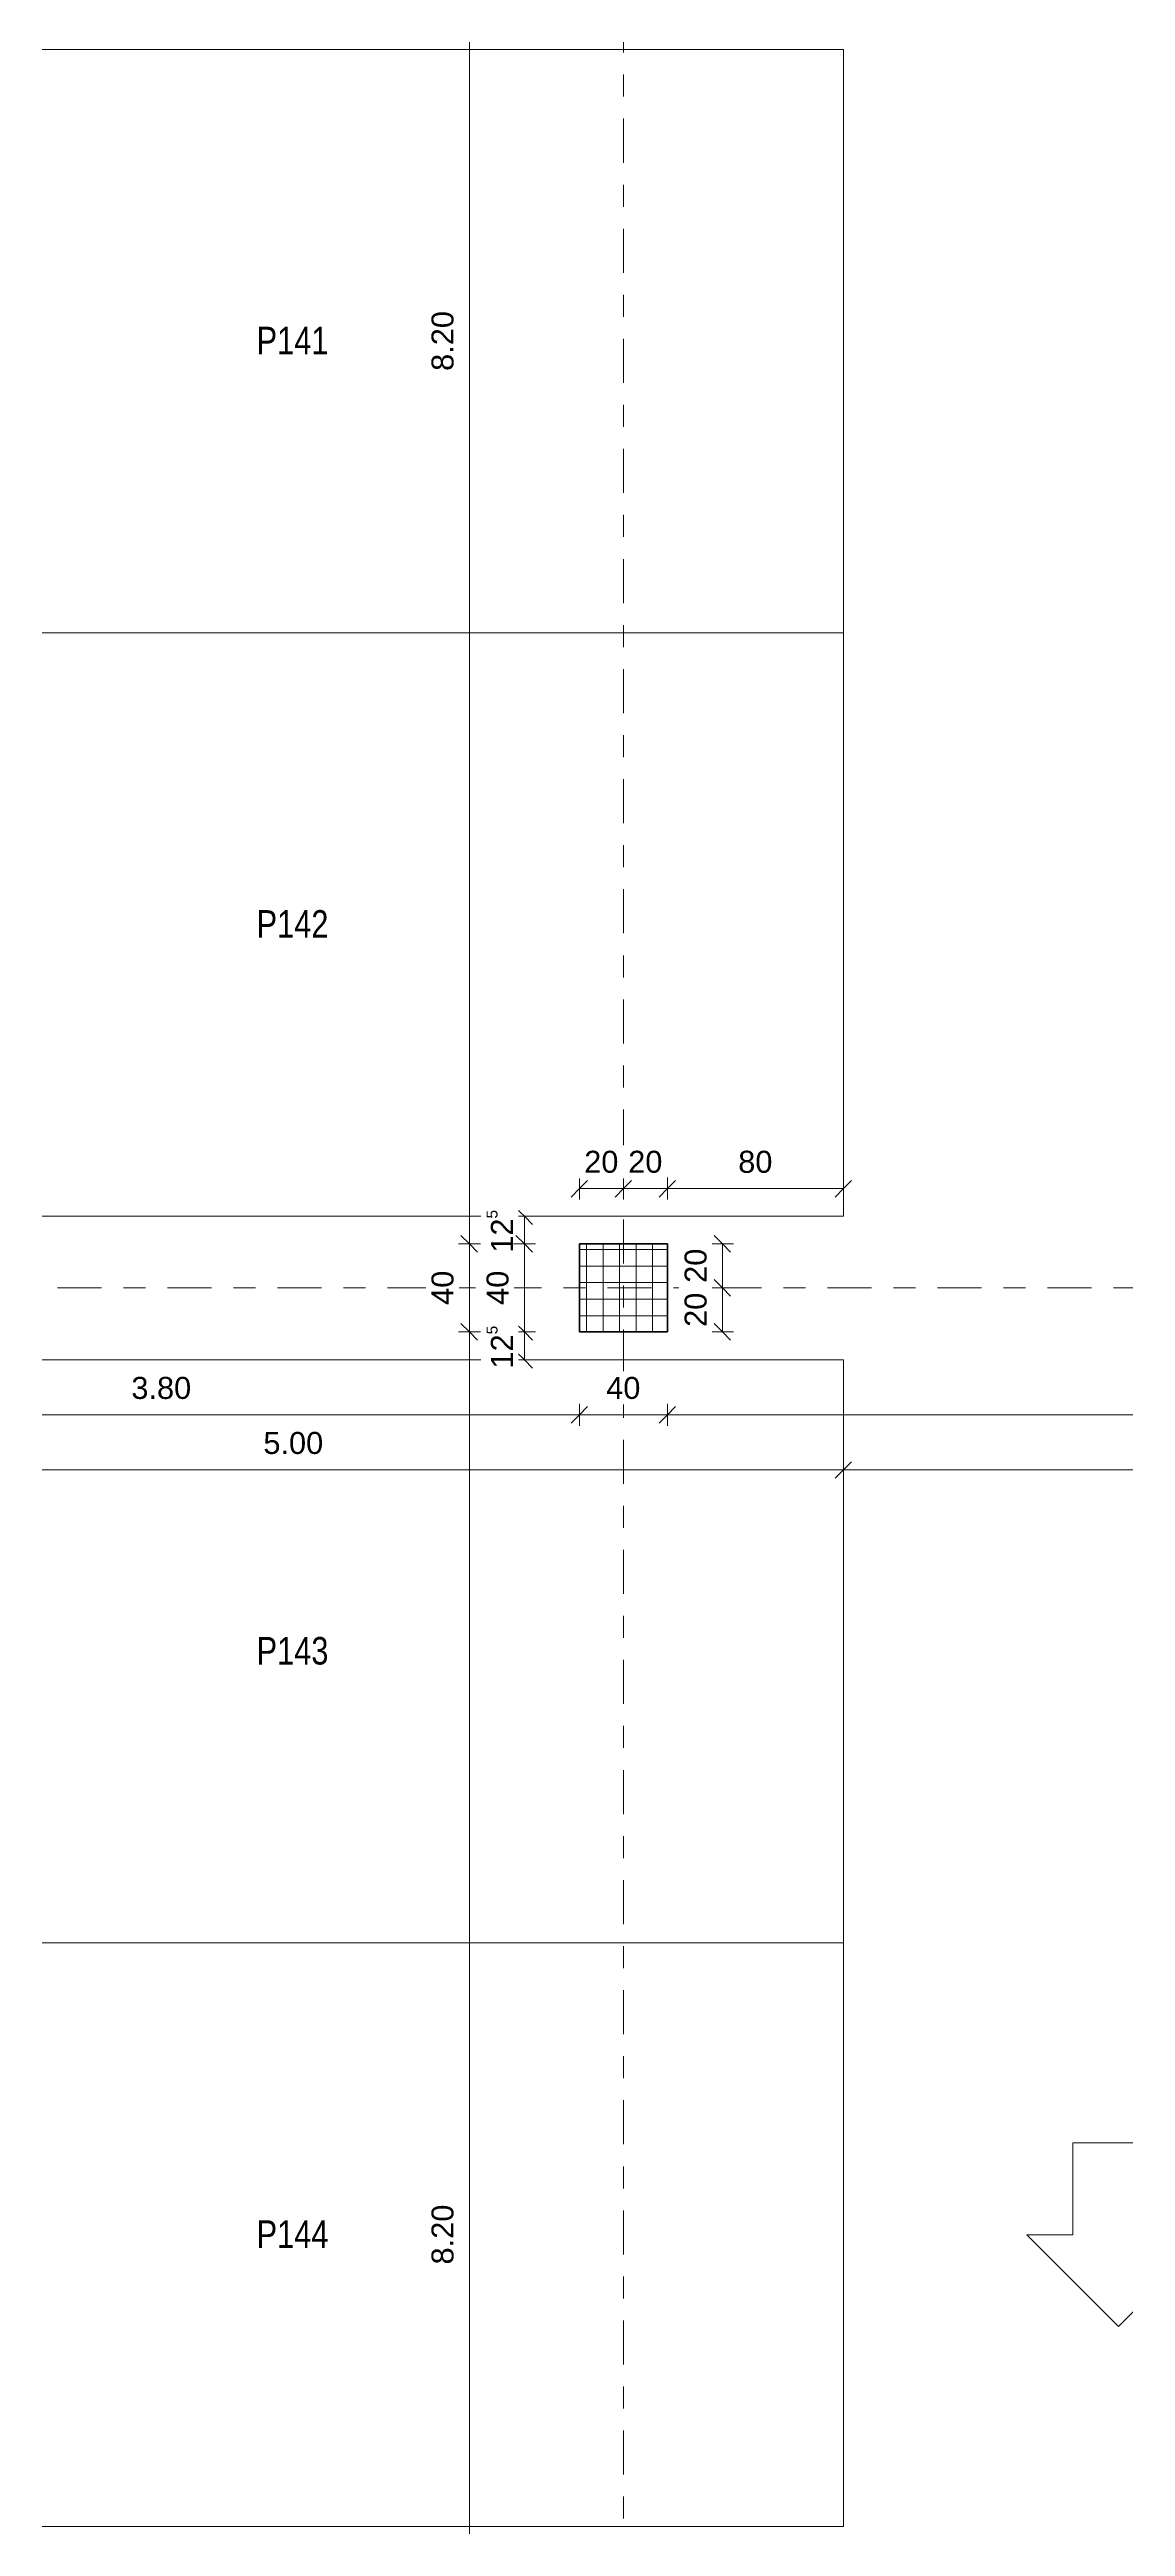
# Model space of a CAD drawing. Header units: metres. Extents: x -86 to 44, y -23 to 39.
# Drawn here: x -61.32 to -56.43, y 6.95 to 18.2 of the extents above; entities that cross this region are included whole.
import ezdxf

# ---------------------------------------------------------------- set-up
doc = ezdxf.new("R2010")
doc.units = ezdxf.units.M
doc.linetypes.add('_Rasterlinie_', pattern=[0.375, 0.2, -0.05, 0.075, -0.05])
for name, color, linetype, lineweight in [('A-____-____-DIMS', 7, 'Continuous', 5), ('A-____-____-DIMS-50', 7, 'Continuous', 5), ('A-DETL-GENF-OTLN', 7, 'Continuous', 9), ('C-PRKG-____-IDEN', 7, 'Continuous', 5), ('C-PRKG-____-OTLN', 7, 'Continuous', 9), ('S-COLS-____-MCUT', 7, 'Continuous', 35), ('S-COLS-____-OTLN', 7, 'Continuous', 9), ('S-GRID-____-OTLN', 7, 'Continuous', 5)]:
    doc.layers.add(name, color=color, linetype=linetype, lineweight=lineweight)
doc.styles.add('Arial_1', font='arial.ttf', dxfattribs={"height": 0.1})
doc.styles.add('Arial_3', font='arial.ttf', dxfattribs={"width": 0.8, "height": 0.125})
doc.dimstyles.new('SUB_Rohbau_fein_1', dxfattribs={"dimscale": 0.3048, "dimtxt": 0.102026, "dimasz": 0.246063, "dimexe": 0.164042, "dimexo": 0.0625, "dimgap": 0.123031, "dimtad": 1, "dimrnd": 0.005, "dimzin": 0, "dimdsep": 46, "dimtxsty": 'Arial_1', "dimblk1": 'OBLIQUE', "dimblk2": 'OBLIQUE', "dimsah": 1, "dimcen": 0.09, "dimazin": 0, "dimtfac": 1, "dimtdec": 4, "dimtix": 1, "dimtmove": 0, "dimatfit": 3, "dimfxl": 0.164042, "dimfxlon": 1, "dimtvp": 1, "dimtfill": 1, "dimtolj": 1, "dimtzin": 0, "dimarcsym": 2})
doc.dimstyles.new('SUB_Rohbau_fein_6', dxfattribs={"dimscale": 0.3048, "dimtxt": 0.102026, "dimasz": 0.246063, "dimexe": 0.164042, "dimexo": 0.0625, "dimgap": 0.123031, "dimtad": 1, "dimdec": 1, "dimlfac": 100, "dimrnd": 0.5, "dimdsep": 46, "dimtxsty": 'Arial_1', "dimblk1": 'OBLIQUE', "dimblk2": 'OBLIQUE', "dimsah": 1, "dimcen": 0.09, "dimazin": 0, "dimtfac": 1, "dimtdec": 4, "dimtix": 1, "dimtmove": 0, "dimatfit": 3, "dimfxl": 0.164042, "dimfxlon": 1, "dimtvp": 1, "dimtfill": 1, "dimtolj": 1, "dimtzin": 0, "dimarcsym": 2})
doc.dimstyles.new('SUB_Rohbau_fein_7', dxfattribs={"dimscale": 0.3048, "dimtxt": 0.102026, "dimasz": 0.246063, "dimexe": 0.164042, "dimexo": 0.0625, "dimgap": 0.123031, "dimtad": 1, "dimrnd": 0.005, "dimzin": 0, "dimdsep": 46, "dimtxsty": 'Arial_1', "dimblk1": 'OBLIQUE', "dimblk2": 'OBLIQUE', "dimsah": 1, "dimcen": 0.09, "dimazin": 0, "dimtfac": 1, "dimtdec": 4, "dimtix": 1, "dimtmove": 0, "dimatfit": 3, "dimfxl": 0.164042, "dimfxlon": 1, "dimtvp": 1, "dimtfill": 1, "dimtolj": 1, "dimtzin": 0, "dimarcsym": 2})
doc.dimstyles.new('SUB_Rohbau_fein_8', dxfattribs={"dimscale": 0.3048, "dimtxt": 0.102026, "dimasz": 0.246063, "dimexe": 0.164042, "dimexo": 0.0625, "dimgap": 0.123031, "dimtad": 1, "dimdec": 1, "dimlfac": 100, "dimrnd": 0.5, "dimdsep": 46, "dimtxsty": 'Arial_1', "dimblk1": 'OBLIQUE', "dimblk2": 'OBLIQUE', "dimsah": 1, "dimcen": 0.09, "dimazin": 0, "dimtfac": 1, "dimtdec": 4, "dimtix": 1, "dimtmove": 0, "dimatfit": 3, "dimfxl": 0.164042, "dimfxlon": 1, "dimtvp": 1, "dimtfill": 1, "dimtolj": 1, "dimtzin": 0, "dimarcsym": 2})

# ---------------------------------------------------------------- blocks, each defined once
blk = doc.blocks.new('PP_Parkplatz - 2650 x 5000-V33--01_UG_OK_FFB_AF')
at = {"layer": 'C-PRKG-____-OTLN', "color": 253, "true_color": 0x999999}
for p, q in [((-57.708, 18.201), (-62.708, 18.201)), ((-62.708, 18.2), (-57.708, 18.2)), ((-62.708, 15.551), (-62.708, 18.2)), ((-62.708, 15.551), (-62.708, 18.2)), ((-62.708, 18.2), (-57.708, 18.2)), ((-57.708, 15.551), (-57.708, 18.201)), ((-57.708, 18.201), (-57.708, 18.2)), ((-57.708, 15.551), (-57.708, 18.2)), ((-57.708, 18.2), (-57.708, 15.551)), ((-62.708, 15.551), (-57.708, 15.551)), ((-62.708, 15.551), (-57.708, 15.551)), ((-57.708, 15.551), (-62.708, 15.551)), ((-57.708, 15.551), (-57.708, 15.551))]:
    blk.add_line(p, q, dxfattribs=at)
blk = doc.blocks.new('PP_Parkplatz - 2650 x 5000-V34--01_UG_OK_FFB_AF')
at = {"layer": 'C-PRKG-____-OTLN', "color": 253, "true_color": 0x999999}
for p, q in [((-62.708, 15.551), (-57.708, 15.551)), ((-62.708, 12.902), (-62.708, 15.551)), ((-57.708, 15.551), (-62.708, 15.551)), ((-62.708, 12.902), (-62.708, 15.551)), ((-62.708, 15.551), (-57.708, 15.551)), ((-57.708, 12.902), (-57.708, 15.551)), ((-57.708, 12.902), (-57.708, 15.551)), ((-57.708, 15.551), (-57.708, 12.902)), ((-57.708, 15.551), (-57.708, 15.551)), ((-62.708, 12.902), (-57.708, 12.902)), ((-62.708, 12.902), (-57.708, 12.902)), ((-57.708, 12.902), (-62.708, 12.902)), ((-57.708, 12.902), (-57.708, 12.902))]:
    blk.add_line(p, q, dxfattribs=at)
blk = doc.blocks.new('PP_Parkplatz - 2650 x 5000-V26--01_UG_OK_FFB_AF')
at = {"layer": 'C-PRKG-____-OTLN', "color": 253, "true_color": 0x999999}
for p, q in [((-62.708, 12.25), (-67.708, 12.25)), ((-67.708, 12.25), (-67.708, 9.601)), ((-67.708, 12.25), (-67.708, 12.25)), ((-62.708, 9.601), (-62.708, 12.25)), ((-62.708, 12.25), (-62.708, 12.25)), ((-67.708, 9.601), (-62.708, 9.601)), ((-67.708, 9.601), (-67.708, 9.601)), ((-62.708, 9.601), (-62.708, 9.601))]:
    blk.add_line(p, q, dxfattribs=at)
blk = doc.blocks.new('PP_Parkplatz - 2650 x 5000-V35--01_UG_OK_FFB_AF')
at = {"layer": 'C-PRKG-____-OTLN', "color": 253, "true_color": 0x999999}
for p, q in [((-57.708, 9.601), (-62.708, 9.601)), ((-62.708, 9.601), (-62.708, 6.951)), ((-62.708, 9.601), (-62.708, 9.601)), ((-57.708, 6.951), (-57.708, 9.601)), ((-57.708, 9.601), (-57.708, 9.601)), ((-62.708, 6.951), (-57.708, 6.951)), ((-62.708, 6.951), (-62.708, 6.951)), ((-57.708, 6.951), (-57.708, 6.951))]:
    blk.add_line(p, q, dxfattribs=at)
blk = doc.blocks.new('DE_Fahrtrichtung - DE_Fahrtrichtung-36192784--01_UG_OK_FFB_AF')
at = {"layer": 'A-DETL-GENF-OTLN'}
for p, q in [((1.325, -0.833), (0.908, -1.25)), ((1.325, -1.042), (1.325, -0.833)), ((1.742, -1.042), (1.325, -1.042)), ((1.742, -1.458), (1.742, -1.042)), ((0.908, -1.25), (1.325, -1.667)), ((1.325, -1.667), (1.325, -1.458)), ((1.325, -1.458), (1.742, -1.458)), ((1.742, -3.75), (1.325, -3.333)), ((1.325, -3.333), (1.325, -3.542)), ((1.325, -3.542), (0.908, -3.542)), ((0.908, -3.542), (0.908, -3.958)), ((1.325, -4.167), (1.742, -3.75)), ((0.908, -3.958), (1.325, -3.958)), ((1.325, -3.958), (1.325, -4.167))]:
    blk.add_line(p, q, dxfattribs=at)
blk = doc.blocks.new('DIMBLOCK887--01_UG_OK_FFB_AF')
at = {"layer": 'A-____-____-DIMS-50'}
for p, q in [((-59.158, 12.902), (-59.196, 12.939)), ((-59.158, 12.902), (-59.208, 12.902)), ((-59.158, 12.902), (-59.158, 12.777)), ((-59.158, 12.902), (-59.121, 12.864)), ((-59.158, 12.902), (-59.108, 12.902)), ((-59.158, 12.777), (-59.208, 12.777)), ((-59.158, 12.777), (-59.196, 12.814)), ((-59.158, 12.777), (-59.121, 12.739)), ((-59.158, 12.777), (-59.108, 12.777))]:
    blk.add_line(p, q, dxfattribs=at)
at = {"layer": 'A-____-____-DIMS-50', "color": 0, "insert": (-59.33, 12.736), "char_height": 0.1, "width": 0.24852, "attachment_point": 1, "rotation": 90, "line_spacing_factor": 0.941778, "style": 'Arial_1', "bg_fill": 3, "box_fill_scale": 1.25, "bg_fill_color": 256, "bg_fill_true_color": 13158600, "bg_fill_transparency": 0}
blk.add_mtext('12\\A2\\H0.5x;\\S5^  ;\\H2x;', dxfattribs=at)
blk = doc.blocks.new('_Oblique')
at = {"color": 0, "linetype": 'ByBlock', "lineweight": -2}
blk.add_line((-0.5, -0.5), (0.5, 0.5), dxfattribs=at)
blk = doc.blocks.new('DIMBLOCK888--01_UG_OK_FFB_AF')
at = {"layer": 'A-____-____-DIMS-50'}
for p, q in [((-59.158, 12.777), (-59.208, 12.777)), ((-59.158, 12.777), (-59.196, 12.814)), ((-59.158, 12.777), (-59.158, 12.377)), ((-59.158, 12.777), (-59.121, 12.739)), ((-59.158, 12.777), (-59.108, 12.777)), ((-59.158, 12.377), (-59.208, 12.377)), ((-59.158, 12.377), (-59.196, 12.414)), ((-59.158, 12.377), (-59.121, 12.339)), ((-59.158, 12.377), (-59.108, 12.377))]:
    blk.add_line(p, q, dxfattribs=at)
at = {"layer": 'A-____-____-DIMS-50', "color": 0, "insert": (-59.33, 12.499), "char_height": 0.1, "width": 0.18609, "attachment_point": 1, "rotation": 90, "line_spacing_factor": 0.941778, "style": 'Arial_1', "bg_fill": 3, "box_fill_scale": 1.25, "bg_fill_color": 256, "bg_fill_true_color": 13158600, "bg_fill_transparency": 0}
blk.add_mtext('40', dxfattribs=at)
blk = doc.blocks.new('DIMBLOCK889--01_UG_OK_FFB_AF')
at = {"layer": 'A-____-____-DIMS-50'}
for p, q in [((-59.158, 12.377), (-59.208, 12.377)), ((-59.158, 12.377), (-59.196, 12.414)), ((-59.158, 12.377), (-59.158, 12.25)), ((-59.158, 12.377), (-59.121, 12.339)), ((-59.158, 12.377), (-59.108, 12.377)), ((-59.158, 12.25), (-59.196, 12.287)), ((-59.158, 12.25), (-59.208, 12.25)), ((-59.158, 12.25), (-59.121, 12.212)), ((-59.158, 12.25), (-59.108, 12.25))]:
    blk.add_line(p, q, dxfattribs=at)
at = {"layer": 'A-____-____-DIMS-50', "color": 0, "insert": (-59.33, 12.21), "char_height": 0.1, "width": 0.24852, "attachment_point": 1, "rotation": 90, "line_spacing_factor": 0.941778, "style": 'Arial_1', "bg_fill": 3, "box_fill_scale": 1.25, "bg_fill_color": 256, "bg_fill_true_color": 13158600, "bg_fill_transparency": 0}
blk.add_mtext('12\\A2\\H0.5x;\\S5^  ;\\H2x;', dxfattribs=at)
blk = doc.blocks.new('DIMBLOCK890--01_UG_OK_FFB_AF')
at = {"layer": 'A-____-____-DIMS-50'}
for p, q in [((-58.908, 13.027), (-58.908, 13.077)), ((-58.908, 13.027), (-58.871, 13.064)), ((-58.708, 13.027), (-58.708, 13.077)), ((-58.708, 13.027), (-58.671, 13.064)), ((-58.908, 13.027), (-58.946, 12.989)), ((-58.908, 13.027), (-58.708, 13.027)), ((-58.908, 13.027), (-58.908, 12.977)), ((-58.708, 13.027), (-58.746, 12.989)), ((-58.708, 13.027), (-58.708, 12.977))]:
    blk.add_line(p, q, dxfattribs=at)
at = {"layer": 'A-____-____-DIMS-50', "color": 0, "insert": (-58.886, 13.199), "char_height": 0.1, "width": 0.18609, "attachment_point": 1, "line_spacing_factor": 0.941778, "style": 'Arial_1', "bg_fill": 3, "box_fill_scale": 1.25, "bg_fill_color": 256, "bg_fill_true_color": 13158600, "bg_fill_transparency": 0}
blk.add_mtext('20', dxfattribs=at)
blk = doc.blocks.new('DIMBLOCK891--01_UG_OK_FFB_AF')
at = {"layer": 'A-____-____-DIMS-50'}
for p, q in [((-58.708, 13.027), (-58.708, 13.077)), ((-58.708, 13.027), (-58.671, 13.064)), ((-58.508, 13.027), (-58.508, 13.077)), ((-58.508, 13.027), (-58.471, 13.064)), ((-58.708, 13.027), (-58.746, 12.989)), ((-58.708, 13.027), (-58.508, 13.027)), ((-58.708, 13.027), (-58.708, 12.977)), ((-58.508, 13.027), (-58.546, 12.989)), ((-58.508, 13.027), (-58.508, 12.977))]:
    blk.add_line(p, q, dxfattribs=at)
at = {"layer": 'A-____-____-DIMS-50', "color": 0, "insert": (-58.686, 13.199), "char_height": 0.1, "width": 0.18609, "attachment_point": 1, "line_spacing_factor": 0.941778, "style": 'Arial_1', "bg_fill": 3, "box_fill_scale": 1.25, "bg_fill_color": 256, "bg_fill_true_color": 13158600, "bg_fill_transparency": 0}
blk.add_mtext('20', dxfattribs=at)
blk = doc.blocks.new('DIMBLOCK892--01_UG_OK_FFB_AF')
at = {"layer": 'A-____-____-DIMS-50'}
for p, q in [((-58.508, 13.027), (-58.508, 13.077)), ((-58.508, 13.027), (-58.471, 13.064)), ((-57.708, 13.027), (-57.708, 13.077)), ((-57.708, 13.027), (-57.671, 13.064)), ((-58.508, 13.027), (-58.546, 12.989)), ((-58.508, 13.027), (-57.708, 13.027)), ((-58.508, 13.027), (-58.508, 12.977)), ((-57.708, 13.027), (-57.746, 12.989)), ((-57.708, 13.027), (-57.708, 12.977))]:
    blk.add_line(p, q, dxfattribs=at)
at = {"layer": 'A-____-____-DIMS-50', "color": 0, "insert": (-58.186, 13.199), "char_height": 0.1, "width": 0.18609, "attachment_point": 1, "line_spacing_factor": 0.941778, "style": 'Arial_1', "bg_fill": 3, "box_fill_scale": 1.25, "bg_fill_color": 256, "bg_fill_true_color": 13158600, "bg_fill_transparency": 0}
blk.add_mtext('80', dxfattribs=at)
blk = doc.blocks.new('DIMBLOCK959--01_UG_OK_FFB_AF')
at = {"layer": 'A-____-____-DIMS-50'}
for p, q in [((-59.408, 20.977), (-59.458, 20.977)), ((-59.408, 20.977), (-59.446, 21.014)), ((-59.408, 20.977), (-59.408, 12.777)), ((-59.408, 20.977), (-59.371, 20.939)), ((-59.408, 20.977), (-59.358, 20.977)), ((-59.408, 12.777), (-59.458, 12.777)), ((-59.408, 12.777), (-59.446, 12.814)), ((-59.408, 12.777), (-59.371, 12.739)), ((-59.408, 12.777), (-59.358, 12.777))]:
    blk.add_line(p, q, dxfattribs=at)
at = {"layer": 'A-____-____-DIMS-50', "color": 0, "insert": (-59.58, 16.741), "char_height": 0.1, "width": 0.32565, "attachment_point": 1, "rotation": 90, "line_spacing_factor": 0.941778, "style": 'Arial_1', "bg_fill": 3, "box_fill_scale": 1.25, "bg_fill_color": 256, "bg_fill_true_color": 13158600, "bg_fill_transparency": 0}
blk.add_mtext('8.20', dxfattribs=at)
blk = doc.blocks.new('DIMBLOCK960--01_UG_OK_FFB_AF')
at = {"layer": 'A-____-____-DIMS-50'}
for p, q in [((-59.408, 12.777), (-59.458, 12.777)), ((-59.408, 12.777), (-59.446, 12.814)), ((-59.408, 12.777), (-59.408, 12.377)), ((-59.408, 12.777), (-59.371, 12.739)), ((-59.408, 12.777), (-59.358, 12.777)), ((-59.408, 12.377), (-59.458, 12.377)), ((-59.408, 12.377), (-59.446, 12.414)), ((-59.408, 12.377), (-59.371, 12.339)), ((-59.408, 12.377), (-59.358, 12.377))]:
    blk.add_line(p, q, dxfattribs=at)
at = {"layer": 'A-____-____-DIMS-50', "color": 0, "insert": (-59.58, 12.499), "char_height": 0.1, "width": 0.18609, "attachment_point": 1, "rotation": 90, "line_spacing_factor": 0.941778, "style": 'Arial_1', "bg_fill": 3, "box_fill_scale": 1.25, "bg_fill_color": 256, "bg_fill_true_color": 13158600, "bg_fill_transparency": 0}
blk.add_mtext('40', dxfattribs=at)
blk = doc.blocks.new('DIMBLOCK961--01_UG_OK_FFB_AF')
at = {"layer": 'A-____-____-DIMS-50'}
for p, q in [((-59.408, 12.377), (-59.458, 12.377)), ((-59.408, 12.377), (-59.446, 12.414)), ((-59.408, 12.377), (-59.408, 4.177)), ((-59.408, 12.377), (-59.371, 12.339)), ((-59.408, 12.377), (-59.358, 12.377)), ((-59.408, 4.177), (-59.458, 4.177)), ((-59.408, 4.177), (-59.446, 4.214)), ((-59.408, 4.177), (-59.371, 4.139)), ((-59.408, 4.177), (-59.358, 4.177))]:
    blk.add_line(p, q, dxfattribs=at)
at = {"layer": 'A-____-____-DIMS-50', "color": 0, "insert": (-59.58, 8.141), "char_height": 0.1, "width": 0.32565, "attachment_point": 1, "rotation": 90, "line_spacing_factor": 0.941778, "style": 'Arial_1', "bg_fill": 3, "box_fill_scale": 1.25, "bg_fill_color": 256, "bg_fill_true_color": 13158600, "bg_fill_transparency": 0}
blk.add_mtext('8.20', dxfattribs=at)
blk = doc.blocks.new('DIMBLOCK1102--01_UG_OK_FFB_AF')
at = {"layer": 'A-____-____-DIMS-50'}
for p, q in [((-62.708, 12), (-62.708, 12.05)), ((-62.708, 12), (-62.671, 12.037)), ((-58.908, 12), (-58.908, 12.05)), ((-58.908, 12), (-58.871, 12.037)), ((-62.708, 12), (-62.746, 11.962)), ((-62.708, 12), (-58.908, 12)), ((-62.708, 12), (-62.708, 11.95)), ((-58.908, 12), (-58.946, 11.962)), ((-58.908, 12), (-58.908, 11.95))]:
    blk.add_line(p, q, dxfattribs=at)
at = {"layer": 'A-____-____-DIMS-50', "color": 0, "insert": (-60.944, 12.172), "char_height": 0.1, "width": 0.32565, "attachment_point": 1, "line_spacing_factor": 0.941778, "style": 'Arial_1', "bg_fill": 3, "box_fill_scale": 1.25, "bg_fill_color": 256, "bg_fill_true_color": 13158600, "bg_fill_transparency": 0}
blk.add_mtext('3.80', dxfattribs=at)
blk = doc.blocks.new('DIMBLOCK1103--01_UG_OK_FFB_AF')
at = {"layer": 'A-____-____-DIMS-50'}
for p, q in [((-58.908, 12), (-58.908, 12.05)), ((-58.908, 12), (-58.871, 12.037)), ((-58.508, 12), (-58.508, 12.05)), ((-58.508, 12), (-58.471, 12.037)), ((-58.908, 12), (-58.946, 11.962)), ((-58.908, 12), (-58.508, 12)), ((-58.908, 12), (-58.908, 11.95)), ((-58.508, 12), (-58.546, 11.962)), ((-58.508, 12), (-58.508, 11.95))]:
    blk.add_line(p, q, dxfattribs=at)
at = {"layer": 'A-____-____-DIMS-50', "color": 0, "insert": (-58.786, 12.172), "char_height": 0.1, "width": 0.18609, "attachment_point": 1, "line_spacing_factor": 0.941778, "style": 'Arial_1', "bg_fill": 3, "box_fill_scale": 1.25, "bg_fill_color": 256, "bg_fill_true_color": 13158600, "bg_fill_transparency": 0}
blk.add_mtext('40', dxfattribs=at)
blk = doc.blocks.new('DIMBLOCK1104--01_UG_OK_FFB_AF')
at = {"layer": 'A-____-____-DIMS-50'}
for p, q in [((-58.508, 12), (-58.508, 12.05)), ((-58.508, 12), (-58.471, 12.037)), ((-51.908, 12), (-51.908, 12.05)), ((-51.908, 12), (-51.871, 12.037)), ((-58.508, 12), (-58.546, 11.962)), ((-58.508, 12), (-51.908, 12)), ((-58.508, 12), (-58.508, 11.95)), ((-51.908, 12), (-51.946, 11.962)), ((-51.908, 12), (-51.908, 11.95))]:
    blk.add_line(p, q, dxfattribs=at)
at = {"layer": 'A-____-____-DIMS-50', "color": 0, "insert": (-55.344, 12.172), "char_height": 0.1, "width": 0.32565, "attachment_point": 1, "line_spacing_factor": 0.941778, "style": 'Arial_1', "bg_fill": 3, "box_fill_scale": 1.25, "bg_fill_color": 256, "bg_fill_true_color": 13158600, "bg_fill_transparency": 0}
blk.add_mtext('6.60', dxfattribs=at)
blk = doc.blocks.new('DIMBLOCK1115--01_UG_OK_FFB_AF')
at = {"layer": 'A-____-____-DIMS-50'}
for p, q in [((-62.708, 11.75), (-62.746, 11.712)), ((-62.708, 11.75), (-62.708, 11.8)), ((-62.708, 11.75), (-62.671, 11.787)), ((-62.708, 11.75), (-57.708, 11.75)), ((-62.708, 11.75), (-62.708, 11.7)), ((-57.708, 11.75), (-57.746, 11.712)), ((-57.708, 11.75), (-57.708, 11.8)), ((-57.708, 11.75), (-57.671, 11.787)), ((-57.708, 11.75), (-57.708, 11.7))]:
    blk.add_line(p, q, dxfattribs=at)
at = {"layer": 'A-____-____-DIMS-50', "color": 0, "insert": (-60.344, 11.922), "char_height": 0.1, "width": 0.32565, "attachment_point": 1, "line_spacing_factor": 0.941778, "style": 'Arial_1', "bg_fill": 3, "box_fill_scale": 1.25, "bg_fill_color": 256, "bg_fill_true_color": 13158600, "bg_fill_transparency": 0}
blk.add_mtext('5.00', dxfattribs=at)
blk = doc.blocks.new('DIMBLOCK1116--01_UG_OK_FFB_AF')
at = {"layer": 'A-____-____-DIMS-50'}
for p, q in [((-57.708, 11.75), (-57.746, 11.712)), ((-57.708, 11.75), (-57.708, 11.8)), ((-57.708, 11.75), (-57.671, 11.787)), ((-57.708, 11.75), (-52.708, 11.75)), ((-57.708, 11.75), (-57.708, 11.7)), ((-52.708, 11.75), (-52.746, 11.712)), ((-52.708, 11.75), (-52.708, 11.8)), ((-52.708, 11.75), (-52.671, 11.787)), ((-52.708, 11.75), (-52.708, 11.7))]:
    blk.add_line(p, q, dxfattribs=at)
at = {"layer": 'A-____-____-DIMS-50', "color": 0, "insert": (-55.344, 11.922), "char_height": 0.1, "width": 0.32565, "attachment_point": 1, "line_spacing_factor": 0.941778, "style": 'Arial_1', "bg_fill": 3, "box_fill_scale": 1.25, "bg_fill_color": 256, "bg_fill_true_color": 13158600, "bg_fill_transparency": 0}
blk.add_mtext('5.00', dxfattribs=at)
blk = doc.blocks.new('DIMBLOCK1932--01_UG_OK_FFB_AF')
at = {"layer": 'A-____-____-DIMS-50'}
for p, q in [((-58.258, 12.777), (-58.308, 12.777)), ((-58.258, 12.777), (-58.296, 12.814)), ((-58.258, 12.777), (-58.258, 12.577)), ((-58.258, 12.777), (-58.221, 12.739)), ((-58.258, 12.777), (-58.208, 12.777)), ((-58.258, 12.577), (-58.296, 12.614)), ((-58.258, 12.577), (-58.308, 12.577)), ((-58.258, 12.577), (-58.221, 12.539)), ((-58.258, 12.577), (-58.208, 12.577))]:
    blk.add_line(p, q, dxfattribs=at)
at = {"layer": 'A-____-____-DIMS-50', "color": 0, "insert": (-58.43, 12.599), "char_height": 0.1, "width": 0.18609, "attachment_point": 1, "rotation": 90, "line_spacing_factor": 0.941778, "style": 'Arial_1', "bg_fill": 3, "box_fill_scale": 1.25, "bg_fill_color": 256, "bg_fill_true_color": 13158600, "bg_fill_transparency": 0}
blk.add_mtext('20', dxfattribs=at)
blk = doc.blocks.new('DIMBLOCK1933--01_UG_OK_FFB_AF')
at = {"layer": 'A-____-____-DIMS-50'}
for p, q in [((-58.258, 12.577), (-58.296, 12.614)), ((-58.258, 12.577), (-58.308, 12.577)), ((-58.258, 12.577), (-58.258, 12.377)), ((-58.258, 12.577), (-58.221, 12.539)), ((-58.258, 12.577), (-58.208, 12.577)), ((-58.258, 12.377), (-58.308, 12.377)), ((-58.258, 12.377), (-58.296, 12.414)), ((-58.258, 12.377), (-58.221, 12.339)), ((-58.258, 12.377), (-58.208, 12.377))]:
    blk.add_line(p, q, dxfattribs=at)
at = {"layer": 'A-____-____-DIMS-50', "color": 0, "insert": (-58.43, 12.399), "char_height": 0.1, "width": 0.18609, "attachment_point": 1, "rotation": 90, "line_spacing_factor": 0.941778, "style": 'Arial_1', "bg_fill": 3, "box_fill_scale": 1.25, "bg_fill_color": 256, "bg_fill_true_color": 13158600, "bg_fill_transparency": 0}
blk.add_mtext('20', dxfattribs=at)

msp = doc.modelspace()

# ---------------------------------------------------------------- hatches: boundary and pattern name
at = {"layer": 'S-COLS-____-OTLN'}
h = msp.add_hatch(dxfattribs=at)
h.set_pattern_fill('FP_2', color=256, style=0, pattern_type=2)
h.set_pattern_definition([(0, (0, 0), (0, 0.075), []), (90, (0, 0), (-0.075, 5e-18), [])])
h.paths.add_polyline_path([(-58.908, 12.3766), (-58.508, 12.3766), (-58.508, 12.7766), (-58.908, 12.7766), (-58.908, 12.5516)])

# ---------------------------------------------------------------- linework, layer by layer
at = {"layer": 'S-COLS-____-MCUT'}
for p, q in [((-58.508, 12.7766), (-58.908, 12.7766)), ((-58.908, 12.7766), (-58.908, 12.3766)), ((-58.508, 12.3766), (-58.508, 12.7766)), ((-58.908, 12.3766), (-58.508, 12.3766))]:
    msp.add_line(p, q, dxfattribs=at)
at = {"layer": 'S-GRID-____-OTLN', "color": 8, "linetype": '_Rasterlinie_', "true_color": 0x808080}
for p, q in [((-58.708, -7.8134), (-58.708, 34.9016)), ((-80.7802, 12.5766), (-35.6866, 12.5766))]:
    msp.add_line(p, q, dxfattribs=at)

# ---------------------------------------------------------------- block references
at = {"layer": 'A-DETL-GENF-OTLN', "rotation": 89.9999999999995}
msp.add_blockref('DE_Fahrtrichtung - DE_Fahrtrichtung-36192784--01_UG_OK_FFB_AF', (-57.708, 6.9511), dxfattribs=at)
at = {"layer": 'C-PRKG-____-OTLN', "color": 253, "true_color": 0x999999}
for name, p in [('PP_Parkplatz - 2650 x 5000-V33--01_UG_OK_FFB_AF', (0, 0)), ('PP_Parkplatz - 2650 x 5000-V34--01_UG_OK_FFB_AF', (0, 0)), ('PP_Parkplatz - 2650 x 5000-V26--01_UG_OK_FFB_AF', (5, 0)), ('PP_Parkplatz - 2650 x 5000-V35--01_UG_OK_FFB_AF', (0, 0))]:
    msp.add_blockref(name, p, dxfattribs=at)

# ---------------------------------------------------------------- next in the draw order: texts
at = {"layer": 'C-PRKG-____-IDEN', "char_height": 0.125, "width": 0.391223, "attachment_point": 1, "style": 'Arial_3', "bg_fill": 3, "box_fill_scale": 1.25, "bg_fill_color": 256, "bg_fill_true_color": 13158600, "bg_fill_transparency": 0}
for s, insert in [('P141', (-60.3746, 16.9413)), ('P142', (-60.3746, 14.2918)), ('P143', (-60.3746, 10.9907)), ('P144', (-60.3746, 8.3413))]:
    msp.add_mtext(s, dxfattribs=dict(at, insert=insert))

# ---------------------------------------------------------------- next in the draw order: dimensions: what is measured, and where the dimension line sits
at = {"layer": 'A-____-____-DIMS'}
dim = msp.add_linear_dim(base=(-58.708, 13.0266), p1=(-58.908, 12.9766), p2=(-58.708, 13.0766), dimstyle='SUB_Rohbau_fein_6', override={"dimpost": '<>', "dimfxl": 0.223607}, dxfattribs=at)
dim.commit()
dim.dimension.update_dxf_attribs({"geometry": 'DIMBLOCK890--01_UG_OK_FFB_AF', "text_midpoint": (-58.808, 13.1151)})
dim = msp.add_linear_dim(base=(-59.158, 12.7766), p1=(-59.108, 12.9016), p2=(-59.108, 12.7766), angle=90, text='\\A1;12\\Q;{\\A1;{\\H0.5x;\\S5^ ;}}', dimstyle='SUB_Rohbau_fein_6', override={"dimpost": '<>', "dimfxl": 0.125032}, dxfattribs=at)
dim.commit()
dim.dimension.update_dxf_attribs({"geometry": 'DIMBLOCK887--01_UG_OK_FFB_AF', "text_midpoint": (-59.2457, 12.8391)})
dim = msp.add_linear_dim(base=(-58.258, 12.5766), p1=(-58.308, 12.7766), p2=(-58.208, 12.5766), angle=90, dimstyle='SUB_Rohbau_fein_8', override={"dimpost": '<>', "dimfxl": 0.223607}, dxfattribs=at)
dim.commit()
dim.dimension.update_dxf_attribs({"geometry": 'DIMBLOCK1932--01_UG_OK_FFB_AF', "text_midpoint": (-58.3466, 12.6766)})

# ---------------------------------------------------------------- next in the draw order: dimensions: what is measured, and where the dimension line sits
dim = msp.add_linear_dim(base=(-58.508, 13.0266), p1=(-58.708, 13.0766), p2=(-58.508, 12.9766), dimstyle='SUB_Rohbau_fein_6', override={"dimpost": '<>', "dimfxl": 0.223607}, dxfattribs=at)
dim.commit()
dim.dimension.update_dxf_attribs({"geometry": 'DIMBLOCK891--01_UG_OK_FFB_AF', "text_midpoint": (-58.608, 13.1151)})
for base, p1, p2, dimstyle, override, picture, middle in [((-59.158, 12.3766), (-59.108, 12.7766), (-59.108, 12.3766), 'SUB_Rohbau_fein_6', {"dimpost": '<>', "dimfxl": 0.4}, 'DIMBLOCK888--01_UG_OK_FFB_AF', (-59.2466, 12.5766)), ((-58.258, 12.3766), (-58.208, 12.5766), (-58.308, 12.3766), 'SUB_Rohbau_fein_8', {"dimpost": '<>', "dimfxl": 0.223607}, 'DIMBLOCK1933--01_UG_OK_FFB_AF', (-58.3466, 12.4766))]:
    dim = msp.add_linear_dim(base=base, p1=p1, p2=p2, angle=90, dimstyle=dimstyle, override=override, dxfattribs=at)
    dim.commit()
    dim.dimension.update_dxf_attribs({"geometry": picture, "text_midpoint": middle})

# ---------------------------------------------------------------- next in the draw order: dimensions: what is measured, and where the dimension line sits
dim = msp.add_linear_dim(base=(-59.408, 12.7766), p1=(-59.358, 20.9766), p2=(-59.358, 12.7766), angle=90, dimstyle='SUB_Rohbau_fein_1', override={"dimpost": '<>', "dimfxl": 8.199996}, dxfattribs=at)
dim.commit()
dim.dimension.update_dxf_attribs({"geometry": 'DIMBLOCK959--01_UG_OK_FFB_AF', "text_midpoint": (-59.4966, 16.8766)})
dim = msp.add_linear_dim(base=(-57.708, 13.0266), p1=(-58.508, 12.9766), p2=(-57.708, 12.9766), dimstyle='SUB_Rohbau_fein_6', override={"dimpost": '<>', "dimfxl": 0.8}, dxfattribs=at)
dim.commit()
dim.dimension.update_dxf_attribs({"geometry": 'DIMBLOCK892--01_UG_OK_FFB_AF', "text_midpoint": (-58.108, 13.1151)})
dim = msp.add_linear_dim(base=(-59.158, 12.25), p1=(-59.108, 12.3766), p2=(-59.108, 12.25), angle=90, text='\\A1;12\\Q;{\\A1;{\\H0.5x;\\S5^ ;}}', dimstyle='SUB_Rohbau_fein_6', override={"dimpost": '<>', "dimfxl": 0.126584}, dxfattribs=at)
dim.commit()
dim.dimension.update_dxf_attribs({"geometry": 'DIMBLOCK889--01_UG_OK_FFB_AF', "text_midpoint": (-59.2457, 12.3133)})

# ---------------------------------------------------------------- next in the draw order: dimensions: what is measured, and where the dimension line sits
dim = msp.add_linear_dim(base=(-59.408, 12.3766), p1=(-59.358, 12.7766), p2=(-59.358, 12.3766), angle=90, dimstyle='SUB_Rohbau_fein_6', override={"dimpost": '<>', "dimfxl": 0.4}, dxfattribs=at)
dim.commit()
dim.dimension.update_dxf_attribs({"geometry": 'DIMBLOCK960--01_UG_OK_FFB_AF', "text_midpoint": (-59.4966, 12.5766)})

# ---------------------------------------------------------------- next in the draw order: dimensions: what is measured, and where the dimension line sits
dim = msp.add_linear_dim(base=(-59.408, 4.1766), p1=(-59.358, 12.3766), p2=(-59.358, 4.1766), angle=90, dimstyle='SUB_Rohbau_fein_7', override={"dimpost": '<>', "dimfxl": 8.200004}, dxfattribs=at)
dim.commit()
dim.dimension.update_dxf_attribs({"geometry": 'DIMBLOCK961--01_UG_OK_FFB_AF', "text_midpoint": (-59.4966, 8.2766)})

# ---------------------------------------------------------------- next in the draw order: dimensions: what is measured, and where the dimension line sits
dim = msp.add_linear_dim(base=(-58.908, 12), p1=(-62.708, 12.05), p2=(-58.908, 12.05), dimstyle='SUB_Rohbau_fein_7', override={"dimpost": '<>', "dimfxl": 3.8}, dxfattribs=at)
dim.commit()
dim.dimension.update_dxf_attribs({"geometry": 'DIMBLOCK1102--01_UG_OK_FFB_AF', "text_midpoint": (-60.808, 12.0886)})

# ---------------------------------------------------------------- next in the draw order: dimensions: what is measured, and where the dimension line sits
dim = msp.add_linear_dim(base=(-58.508, 12), p1=(-58.908, 12.05), p2=(-58.508, 12.05), dimstyle='SUB_Rohbau_fein_6', override={"dimpost": '<>', "dimfxl": 0.4}, dxfattribs=at)
dim.commit()
dim.dimension.update_dxf_attribs({"geometry": 'DIMBLOCK1103--01_UG_OK_FFB_AF', "text_midpoint": (-58.708, 12.0885)})

# ---------------------------------------------------------------- next in the draw order: dimensions: what is measured, and where the dimension line sits
dim = msp.add_linear_dim(base=(-51.908, 12), p1=(-58.508, 12.05), p2=(-51.908, 12.05), dimstyle='SUB_Rohbau_fein_7', override={"dimpost": '<>', "dimfxl": 6.6}, dxfattribs=at)
dim.commit()
dim.dimension.update_dxf_attribs({"geometry": 'DIMBLOCK1104--01_UG_OK_FFB_AF', "text_midpoint": (-55.208, 12.0885)})

# ---------------------------------------------------------------- next in the draw order: dimensions: what is measured, and where the dimension line sits
dim = msp.add_linear_dim(base=(-57.708, 11.75), p1=(-62.708, 11.8), p2=(-57.708, 11.8), dimstyle='SUB_Rohbau_fein_7', override={"dimpost": '<>', "dimfxl": 5}, dxfattribs=at)
dim.commit()
dim.dimension.update_dxf_attribs({"geometry": 'DIMBLOCK1115--01_UG_OK_FFB_AF', "text_midpoint": (-60.208, 11.8385)})

# ---------------------------------------------------------------- next in the draw order: dimensions: what is measured, and where the dimension line sits
dim = msp.add_linear_dim(base=(-52.708, 11.75), p1=(-57.708, 11.8), p2=(-52.708, 11.8), dimstyle='SUB_Rohbau_fein_7', override={"dimpost": '<>', "dimfxl": 5}, dxfattribs=at)
dim.commit()
dim.dimension.update_dxf_attribs({"geometry": 'DIMBLOCK1116--01_UG_OK_FFB_AF', "text_midpoint": (-55.208, 11.8385)})

doc.saveas('drawing.dxf')
